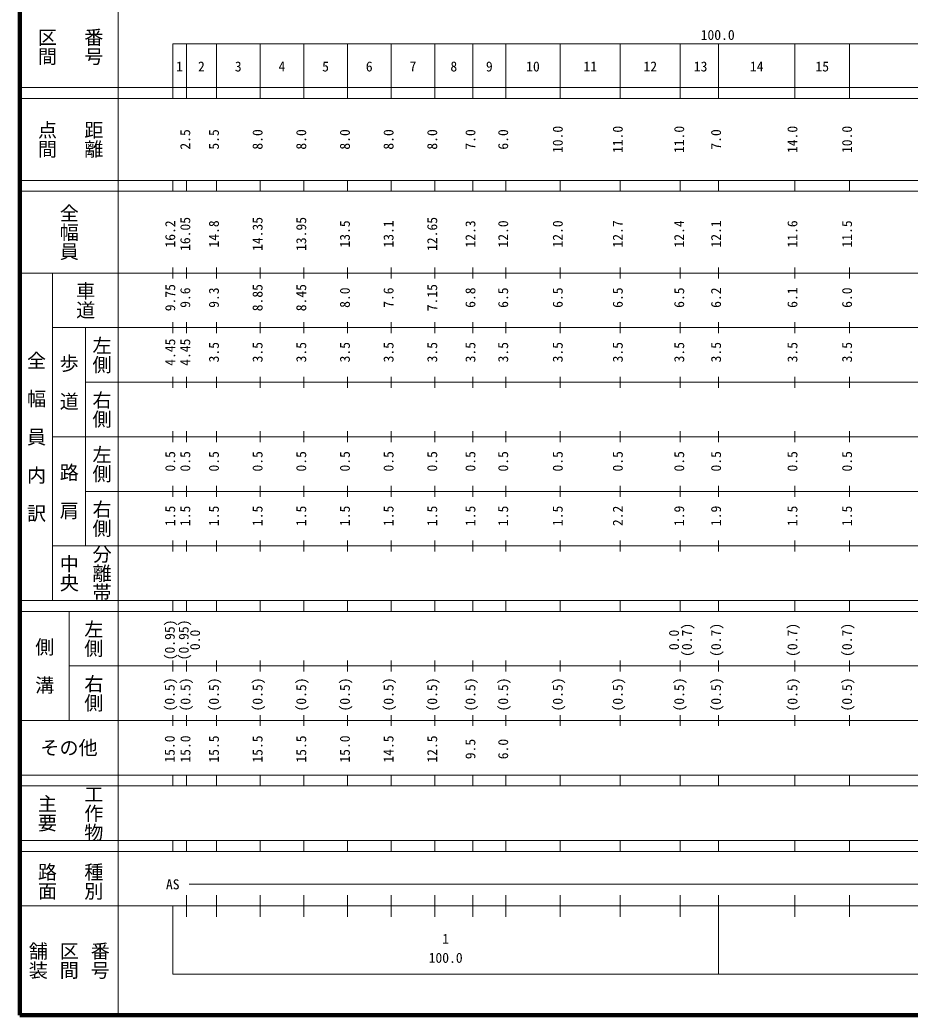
# Model space of a CAD drawing. Units: millimetres, scale not verified. Extents: x 40000 to 680000, y 20000 to 380000.
# Drawn here: x 40000 to 203097, y 20000 to 202409 of the extents above; entities that cross this region are included whole.
import ezdxf
from ezdxf.enums import TextEntityAlignment as Align

# ---------------------------------------------------------------- set-up
doc = ezdxf.new("R2010")
doc.units = ezdxf.units.MM
doc.header["$LTSCALE"] = 1000
doc.layers.add('M-TTL', color=2, linetype='Continuous', lineweight=140)
doc.layers.add('M-TTL-BAND', color=7, linetype='Continuous', lineweight=13)
doc.styles.add('@ＭＳ ゴシック', font='')
doc.styles.add('ＭＳ ゴシック', font='')
doc.styles.get('@ＭＳ ゴシック').set_extended_font_data('@MS Gothic')
doc.styles.get('ＭＳ ゴシック').set_extended_font_data('MS Gothic')

msp = doc.modelspace()

# ---------------------------------------------------------------- linework, layer by layer
at = {"layer": 'M-TTL'}
for p, q in [((40000, 380000), (40000, 20000)), ((40000, 20000), (680000, 20000))]:
    msp.add_line(p, q, dxfattribs=at)
at = {"layer": 'M-TTL-BAND'}
for p, q in [((58000, 370000), (58000, 20000)), ((68000, 198000), (579000, 198000)), ((68000, 198000), (68000, 188000)), ((70500, 188000), (70500, 198000)), ((76000, 188000), (76000, 198000)), ((84000, 188000), (84000, 198000)), ((92000, 188000), (92000, 198000)), ((100000, 188000), (100000, 198000)), ((108000, 188000), (108000, 198000)), ((116000, 188000), (116000, 198000)), ((123000, 188000), (123000, 198000)), ((129000, 188000), (129000, 198000)), ((139000, 188000), (139000, 198000)), ((150000, 188000), (150000, 198000)), ((161000, 188000), (161000, 198000)), ((168000, 188000), (168000, 198000)), ((182000, 188000), (182000, 198000)), ((192000, 188000), (192000, 198000)), ((40000, 190000), (579000, 190000)), ((40000, 188000), (579000, 188000)), ((40000, 173000), (579000, 173000)), ((68000, 171000), (68000, 173000)), ((70500, 171000), (70500, 173000)), ((76000, 171000), (76000, 173000)), ((84000, 171000), (84000, 173000)), ((92000, 171000), (92000, 173000)), ((100000, 171000), (100000, 173000)), ((108000, 171000), (108000, 173000)), ((116000, 171000), (116000, 173000)), ((123000, 171000), (123000, 173000)), ((129000, 171000), (129000, 173000)), ((139000, 171000), (139000, 173000)), ((150000, 171000), (150000, 173000)), ((161000, 171000), (161000, 173000)), ((168000, 171000), (168000, 173000)), ((182000, 171000), (182000, 173000)), ((192000, 171000), (192000, 173000)), ((40000, 171000), (579000, 171000)), ((68000, 155000), (68000, 157000)), ((70500, 155000), (70500, 157000)), ((76000, 155000), (76000, 157000)), ((84000, 155000), (84000, 157000)), ((92000, 155000), (92000, 157000)), ((100000, 155000), (100000, 157000)), ((108000, 155000), (108000, 157000)), ((116000, 155000), (116000, 157000)), ((123000, 155000), (123000, 157000)), ((129000, 155000), (129000, 157000)), ((139000, 155000), (139000, 157000)), ((150000, 155000), (150000, 157000)), ((161000, 155000), (161000, 157000)), ((168000, 155000), (168000, 157000)), ((182000, 155000), (182000, 157000)), ((192000, 155000), (192000, 157000)), ((40000, 156000), (579000, 156000)), ((46000, 96000), (46000, 156000)), ((46000, 146000), (579000, 146000)), ((52000, 146000), (52000, 106000)), ((68000, 145000), (68000, 147000)), ((70500, 145000), (70500, 147000)), ((76000, 145000), (76000, 147000)), ((84000, 145000), (84000, 147000)), ((92000, 145000), (92000, 147000)), ((100000, 145000), (100000, 147000)), ((108000, 145000), (108000, 147000)), ((116000, 145000), (116000, 147000)), ((123000, 145000), (123000, 147000)), ((129000, 145000), (129000, 147000)), ((139000, 145000), (139000, 147000)), ((150000, 145000), (150000, 147000)), ((161000, 145000), (161000, 147000)), ((168000, 145000), (168000, 147000)), ((182000, 145000), (182000, 147000)), ((192000, 145000), (192000, 147000)), ((68000, 135000), (68000, 137000)), ((70500, 135000), (70500, 137000)), ((76000, 135000), (76000, 137000)), ((84000, 135000), (84000, 137000)), ((92000, 135000), (92000, 137000)), ((100000, 135000), (100000, 137000)), ((108000, 135000), (108000, 137000)), ((116000, 135000), (116000, 137000)), ((123000, 135000), (123000, 137000)), ((129000, 135000), (129000, 137000)), ((139000, 135000), (139000, 137000)), ((150000, 135000), (150000, 137000)), ((161000, 135000), (161000, 137000)), ((168000, 135000), (168000, 137000)), ((182000, 135000), (182000, 137000)), ((192000, 135000), (192000, 137000)), ((52000, 136000), (579000, 136000)), ((46000, 126000), (579000, 126000)), ((68000, 125000), (68000, 127000)), ((70500, 125000), (70500, 127000)), ((76000, 125000), (76000, 127000)), ((84000, 125000), (84000, 127000)), ((92000, 125000), (92000, 127000)), ((100000, 125000), (100000, 127000)), ((108000, 125000), (108000, 127000)), ((116000, 125000), (116000, 127000)), ((123000, 125000), (123000, 127000)), ((129000, 125000), (129000, 127000)), ((139000, 125000), (139000, 127000)), ((150000, 125000), (150000, 127000)), ((161000, 125000), (161000, 127000)), ((168000, 125000), (168000, 127000)), ((182000, 125000), (182000, 127000)), ((192000, 125000), (192000, 127000)), ((68000, 115000), (68000, 117000)), ((70500, 115000), (70500, 117000)), ((76000, 115000), (76000, 117000)), ((84000, 115000), (84000, 117000)), ((92000, 115000), (92000, 117000)), ((100000, 115000), (100000, 117000)), ((108000, 115000), (108000, 117000)), ((116000, 115000), (116000, 117000)), ((123000, 115000), (123000, 117000)), ((129000, 115000), (129000, 117000)), ((139000, 115000), (139000, 117000)), ((150000, 115000), (150000, 117000)), ((161000, 115000), (161000, 117000)), ((168000, 115000), (168000, 117000)), ((182000, 115000), (182000, 117000)), ((192000, 115000), (192000, 117000)), ((52000, 116000), (579000, 116000)), ((46000, 106000), (579000, 106000)), ((68000, 105000), (68000, 107000)), ((70500, 105000), (70500, 107000)), ((76000, 105000), (76000, 107000)), ((84000, 105000), (84000, 107000)), ((92000, 105000), (92000, 107000)), ((100000, 105000), (100000, 107000)), ((108000, 105000), (108000, 107000)), ((116000, 105000), (116000, 107000)), ((123000, 105000), (123000, 107000)), ((129000, 105000), (129000, 107000)), ((139000, 105000), (139000, 107000)), ((150000, 105000), (150000, 107000)), ((161000, 105000), (161000, 107000)), ((168000, 105000), (168000, 107000)), ((182000, 105000), (182000, 107000)), ((192000, 105000), (192000, 107000)), ((40000, 96000), (579000, 96000)), ((68000, 94000), (68000, 96000)), ((70500, 94000), (70500, 96000)), ((76000, 94000), (76000, 96000)), ((84000, 94000), (84000, 96000)), ((92000, 94000), (92000, 96000)), ((100000, 94000), (100000, 96000)), ((108000, 94000), (108000, 96000)), ((116000, 94000), (116000, 96000)), ((123000, 94000), (123000, 96000)), ((129000, 94000), (129000, 96000)), ((139000, 94000), (139000, 96000)), ((150000, 94000), (150000, 96000)), ((161000, 94000), (161000, 96000)), ((168000, 94000), (168000, 96000)), ((182000, 94000), (182000, 96000)), ((192000, 94000), (192000, 96000)), ((40000, 94000), (579000, 94000)), ((49000, 94000), (49000, 74000)), ((49000, 84000), (579000, 84000)), ((68000, 83000), (68000, 85000)), ((70500, 83000), (70500, 85000)), ((76000, 83000), (76000, 85000)), ((84000, 83000), (84000, 85000)), ((92000, 83000), (92000, 85000)), ((100000, 83000), (100000, 85000)), ((108000, 83000), (108000, 85000)), ((116000, 83000), (116000, 85000)), ((123000, 83000), (123000, 85000)), ((129000, 83000), (129000, 85000)), ((139000, 83000), (139000, 85000)), ((150000, 83000), (150000, 85000)), ((161000, 83000), (161000, 85000)), ((168000, 83000), (168000, 85000)), ((182000, 83000), (182000, 85000)), ((192000, 83000), (192000, 85000)), ((68000, 73000), (68000, 75000)), ((70500, 73000), (70500, 75000)), ((76000, 73000), (76000, 75000)), ((84000, 73000), (84000, 75000)), ((92000, 73000), (92000, 75000)), ((100000, 73000), (100000, 75000)), ((108000, 73000), (108000, 75000)), ((116000, 73000), (116000, 75000)), ((123000, 73000), (123000, 75000)), ((129000, 73000), (129000, 75000)), ((139000, 73000), (139000, 75000)), ((150000, 73000), (150000, 75000)), ((161000, 73000), (161000, 75000)), ((168000, 73000), (168000, 75000)), ((182000, 73000), (182000, 75000)), ((192000, 73000), (192000, 75000)), ((40000, 74000), (579000, 74000)), ((40000, 64000), (579000, 64000)), ((68000, 62000), (68000, 64000)), ((70500, 62000), (70500, 64000)), ((76000, 62000), (76000, 64000)), ((84000, 62000), (84000, 64000)), ((92000, 62000), (92000, 64000)), ((100000, 62000), (100000, 64000)), ((108000, 62000), (108000, 64000)), ((116000, 62000), (116000, 64000)), ((123000, 62000), (123000, 64000)), ((129000, 62000), (129000, 64000)), ((139000, 62000), (139000, 64000)), ((150000, 62000), (150000, 64000)), ((161000, 62000), (161000, 64000)), ((168000, 62000), (168000, 64000)), ((182000, 62000), (182000, 64000)), ((192000, 62000), (192000, 64000)), ((40000, 62000), (579000, 62000)), ((40000, 52000), (579000, 52000)), ((68000, 50000), (68000, 52000)), ((70500, 50000), (70500, 52000)), ((76000, 50000), (76000, 52000)), ((84000, 50000), (84000, 52000)), ((92000, 50000), (92000, 52000)), ((100000, 50000), (100000, 52000)), ((108000, 50000), (108000, 52000)), ((116000, 50000), (116000, 52000)), ((123000, 50000), (123000, 52000)), ((129000, 50000), (129000, 52000)), ((139000, 50000), (139000, 52000)), ((150000, 50000), (150000, 52000)), ((161000, 50000), (161000, 52000)), ((168000, 50000), (168000, 52000)), ((182000, 50000), (182000, 52000)), ((192000, 50000), (192000, 52000)), ((40000, 50000), (579000, 50000)), ((71000, 44000), (409000, 44000)), ((70500, 38000), (70500, 42000)), ((76000, 38000), (76000, 42000)), ((84000, 38000), (84000, 42000)), ((92000, 38000), (92000, 42000)), ((100000, 38000), (100000, 42000)), ((108000, 38000), (108000, 42000)), ((116000, 38000), (116000, 42000)), ((123000, 38000), (123000, 42000)), ((129000, 38000), (129000, 42000)), ((139000, 38000), (139000, 42000)), ((150000, 38000), (150000, 42000)), ((161000, 38000), (161000, 42000)), ((168000, 27500), (168000, 42000)), ((182000, 38000), (182000, 42000)), ((192000, 38000), (192000, 42000)), ((40000, 40000), (579000, 40000)), ((68000, 40000), (68000, 27500)), ((68000, 27500), (579000, 27500))]:
    msp.add_line(p, q, dxfattribs=at)

# ---------------------------------------------------------------- texts
at = {"layer": 'M-TTL-BAND', "style": '@ＭＳ ゴシック'}
for s, p in [('番号', (53500, 197500)), ('区間', (45000, 197500)), ('点間', (45000, 180500)), ('距離', (53500, 180500)), ('全幅員', (49000, 163500)), ('車道', (52000, 151000)), ('左側', (55000, 141000)), ('全\u3000幅\u3000員\u3000内\u3000訳', (43000, 126000)), ('歩\u3000道', (49000, 136000)), ('右側', (55000, 131000)), ('左側', (55000, 121000)), ('路\u3000肩', (49000, 116000)), ('右側', (55000, 111000)), ('分離帯', (55000, 101000)), ('中央', (49000, 101000)), ('左側', (53500, 89000)), ('側\u3000溝', (44500, 84000)), ('右側', (53500, 79000)), ('主要', (45000, 57000)), ('工作物', (53500, 57000)), ('路面', (45000, 44500)), ('種別', (53500, 44500)), ('舗装', (43333, 30000)), ('区間', (49000, 30000)), ('番号', (54667, 30000))]:
    msp.add_text(s, height=2566, rotation=270, dxfattribs=at).set_placement(p, align=Align.MIDDLE_CENTER)
at = {"layer": 'M-TTL-BAND', "style": 'ＭＳ ゴシック'}
for s, p in [('100.0', (167844, 198195)), ('1', (69250, 192405)), ('2', (73250, 192405)), ('3', (80000, 192405)), ('4', (88000, 192405)), ('5', (96000, 192405)), ('6', (104000, 192405)), ('7', (112000, 192405)), ('8', (119500, 192405)), ('9', (126000, 192405)), ('10', (134000, 192405)), ('11', (144500, 192405)), ('12', (155500, 192405)), ('13', (164719, 192405)), ('14', (175000, 192405)), ('15', (187000, 192405)), ('AS', (68000, 42500)), ('1', (118000, 32523)), ('100.0', (118000, 29033))]:
    msp.add_text(s, height=1833, dxfattribs=at).set_placement(p, align=Align.BOTTOM_CENTER)
for s, p in [('10.0', (140000, 180500)), ('11.0', (151000, 180500)), ('11.0', (162250, 180500)), ('14.0', (183000, 180500)), ('10.0', (193000, 180500)), ('2.5', (71750, 180500)), ('5.5', (77000, 180500)), ('8.0', (85000, 180500)), ('8.0', (93000, 180500)), ('8.0', (101000, 180500)), ('8.0', (109000, 180500)), ('8.0', (117000, 180500)), ('7.0', (124000, 180500)), ('6.0', (130000, 180500)), ('7.0', (169000, 180500)), ('16.05', (71750, 163174)), ('14.35', (85000, 163174)), ('13.95', (93000, 163174)), ('12.65', (117000, 163174)), ('16.2', (69000, 163174)), ('14.8', (77000, 163174)), ('13.5', (101000, 163174)), ('13.1', (109000, 163174)), ('12.3', (124000, 163174)), ('12.0', (130000, 163174)), ('12.0', (140000, 163174)), ('12.7', (151000, 163174)), ('12.4', (162250, 163174)), ('12.1', (169000, 163174)), ('11.6', (183000, 163174)), ('11.5', (193000, 163174)), ('9.75', (69000, 151500)), ('9.6', (71750, 151500)), ('8.85', (85000, 151500)), ('8.45', (93000, 151500)), ('8.0', (101000, 151500)), ('7.6', (109000, 151500)), ('7.15', (117000, 151500)), ('6.8', (124000, 151500)), ('6.2', (169000, 151500)), ('6.1', (183000, 151500)), ('6.0', (193000, 151500)), ('9.3', (77000, 151500)), ('6.5', (130000, 151500)), ('6.5', (140000, 151500)), ('6.5', (151000, 151500)), ('6.5', (162250, 151500)), ('4.45', (69000, 141500)), ('4.45', (71750, 141500)), ('3.5', (77000, 141500)), ('3.5', (85000, 141500)), ('3.5', (93000, 141500)), ('3.5', (101000, 141500)), ('3.5', (109000, 141500)), ('3.5', (117000, 141500)), ('3.5', (124000, 141500)), ('3.5', (130000, 141500)), ('3.5', (140000, 141500)), ('3.5', (151000, 141500)), ('3.5', (162250, 141500)), ('3.5', (169000, 141500)), ('3.5', (183000, 141500)), ('3.5', (193000, 141500)), ('0.5', (69000, 121500)), ('0.5', (71750, 121500)), ('0.5', (77000, 121500)), ('0.5', (85000, 121500)), ('0.5', (93000, 121500)), ('0.5', (101000, 121500)), ('0.5', (109000, 121500)), ('0.5', (117000, 121500)), ('0.5', (124000, 121500)), ('0.5', (130000, 121500)), ('0.5', (140000, 121500)), ('0.5', (151000, 121500)), ('0.5', (162250, 121500)), ('0.5', (169000, 121500)), ('0.5', (183000, 121500)), ('0.5', (193000, 121500)), ('1.5', (69000, 111500)), ('1.5', (71750, 111500)), ('1.5', (77000, 111500)), ('1.5', (85000, 111500)), ('1.5', (93000, 111500)), ('1.5', (101000, 111500)), ('1.5', (109000, 111500)), ('1.5', (117000, 111500)), ('1.5', (124000, 111500)), ('1.5', (130000, 111500)), ('1.5', (140000, 111500)), ('2.2', (151000, 111500)), ('1.9', (162250, 111500)), ('1.9', (169000, 111500)), ('1.5', (183000, 111500)), ('1.5', (193000, 111500)), ('(0.95)', (68922, 88764)), ('(0.95)', (71466, 88764)), ('(0.7)', (163666, 88764)), ('(0.7)', (169000, 88764)), ('(0.7)', (183000, 88764)), ('(0.7)', (193000, 88764)), ('0.0', (73543, 88764)), ('0.0', (161296, 88764)), ('(0.5)', (68906, 78764)), ('(0.5)', (71789, 78764)), ('(0.5)', (77000, 78764)), ('(0.5)', (85000, 78764)), ('(0.5)', (93000, 78764)), ('(0.5)', (101000, 78764)), ('(0.5)', (109000, 78764)), ('(0.5)', (117000, 78764)), ('(0.5)', (124000, 78764)), ('(0.5)', (130000, 78764)), ('(0.5)', (140000, 78764)), ('(0.5)', (151000, 78764)), ('(0.5)', (162250, 78764)), ('(0.5)', (169000, 78764)), ('(0.5)', (183000, 78764)), ('(0.5)', (193000, 78764)), ('15.0', (68906, 68764)), ('15.0', (71789, 68764)), ('15.5', (77000, 68764)), ('15.5', (85000, 68764)), ('15.5', (93000, 68764)), ('15.0', (101000, 68764)), ('14.5', (109000, 68764)), ('12.5', (117000, 68764)), ('9.5', (124000, 68764)), ('6.0', (130000, 68764))]:
    msp.add_text(s, height=1833, rotation=90, dxfattribs=at).set_placement(p, align=Align.BOTTOM_CENTER)
msp.add_text('その他', height=2566, dxfattribs=at).set_placement((49000, 69000), align=Align.MIDDLE_CENTER)

doc.saveas('drawing.dxf')
